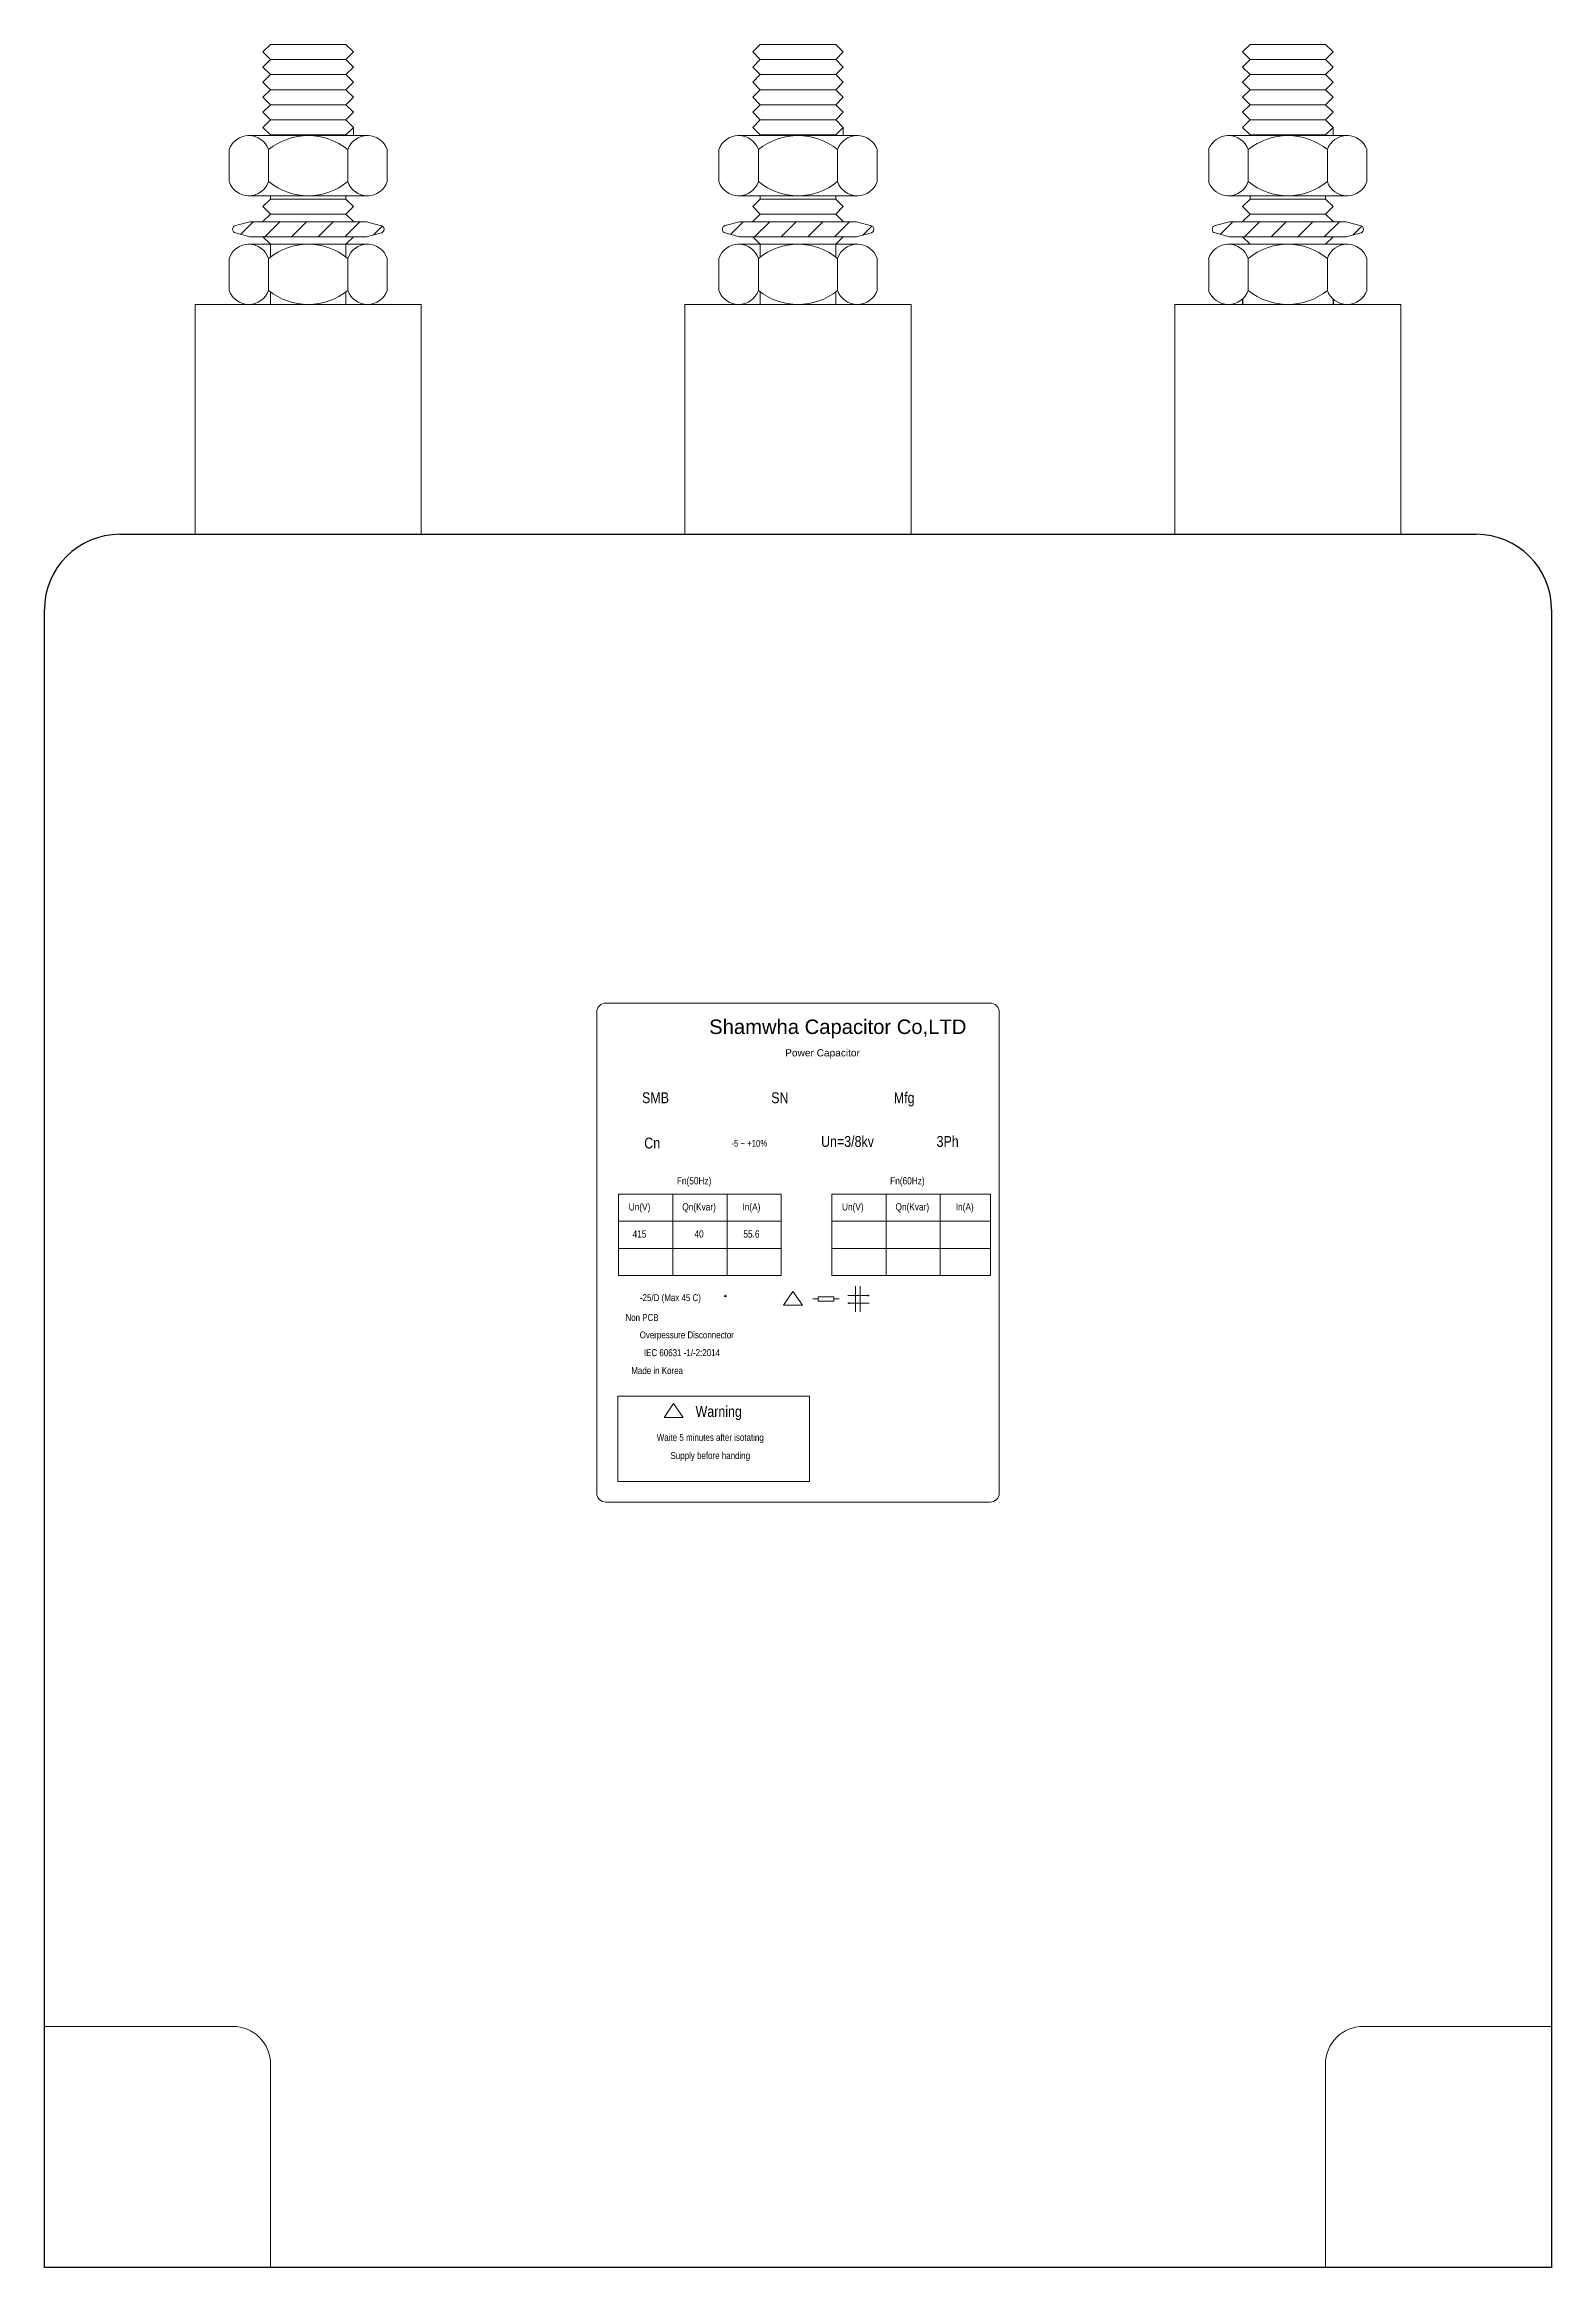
# Model space of a CAD drawing. Header units: millimetres. Extents: x 0 to 200, y 0 to 295.
import ezdxf
from ezdxf.enums import TextEntityAlignment as Align

# ---------------------------------------------------------------- set-up
doc = ezdxf.new("R2010")
doc.units = ezdxf.units.MM
doc.layers.add('00', color=7, linetype='Continuous', lineweight=0)
doc.styles.add('Helvetica-Narrow', font='txt')

# ---------------------------------------------------------------- blocks, each defined once
blk = doc.blocks.new('*U1891')
at = {"lineweight": 5}
h = blk.add_hatch(dxfattribs=at)
h.set_pattern_fill('ANSI31', color=74, scale=20, style=0)
h.set_pattern_definition([(45, (-1139.0405, -891.7405), (-1.767767, 1.767767), [])])
h.paths.add_polyline_path([(-55.44, 84.99), (-57.25, 85.49), (-59.5, 85.49), (-72.75, 85.49), (-74.7, 84.97, 0.727937), (-74.7, 84.02), (-72.75, 83.49), (-70.5, 83.49), (-57.25, 83.49), (-55.44, 83.99, 1)])
h = blk.add_hatch(dxfattribs=at)
h.set_pattern_fill('ANSI31', color=74, scale=20, style=0)
h.set_pattern_definition([(45, (-1074.0405, -891.7405), (-1.767767, 1.767767), [])])
h.paths.add_polyline_path([(9.56, 84.99), (7.75, 85.49), (5.5, 85.49), (-7.75, 85.49), (-9.7, 84.97, 0.727937), (-9.7, 84.02), (-7.75, 83.49), (-5.5, 83.49), (7.75, 83.49), (9.56, 83.99, 1)])
h = blk.add_hatch(dxfattribs=at)
h.set_pattern_fill('ANSI31', color=74, scale=20, style=0)
h.set_pattern_definition([(45, (-1009.0405, -891.7405), (-1.767767, 1.767767), [])])
h.paths.add_polyline_path([(74.56, 84.99), (72.75, 85.49), (70.5, 85.49), (57.25, 85.49), (55.3, 84.97, 0.727937), (55.3, 84.02), (57.25, 83.49), (59.5, 83.49), (72.75, 83.49), (74.56, 83.99, 1)])
at = {"color": 74, "lineweight": 5}
for p, q in [((-70, 107.02), (-71, 108.02)), ((-60, 107.02), (-70, 107.02)), ((-60, 107.02), (-59, 108.02)), ((-5, 107.02), (-6, 108.02)), ((5, 107.02), (-5, 107.02)), ((5, 107.02), (6, 108.02)), ((60, 107.02), (59, 108.02)), ((70, 107.02), (60, 107.02)), ((70, 107.02), (71, 108.02)), ((-70, 105.02), (-71, 106.02)), ((-70, 103.02), (-71, 104.02)), ((-70, 103.02), (-71, 104.02)), ((-60, 105.02), (-70, 105.02)), ((-60, 105.02), (-59, 106.02)), ((-60, 103.02), (-59, 104.02)), ((-60, 103.02), (-59, 104.02)), ((-5, 105.02), (-6, 106.02)), ((-5, 103.02), (-6, 104.02)), ((-5, 103.02), (-6, 104.02)), ((5, 105.02), (-5, 105.02)), ((5, 105.02), (6, 106.02)), ((5, 103.02), (6, 104.02)), ((5, 103.02), (6, 104.02)), ((60, 105.02), (59, 106.02)), ((60, 103.02), (59, 104.02)), ((60, 103.02), (59, 104.02)), ((70, 105.02), (60, 105.02)), ((70, 105.02), (71, 106.02)), ((70, 103.02), (71, 104.02)), ((70, 103.02), (71, 104.02)), ((-70, 101.02), (-71, 102.02)), ((-70, 101.02), (-71, 102.02)), ((-60, 103.02), (-70, 103.02)), ((-60, 103.02), (-70, 103.02)), ((-60, 101.02), (-70, 101.02)), ((-60, 101.02), (-70, 101.02)), ((-60, 101.02), (-59, 102.02)), ((-60, 101.02), (-59, 102.02)), ((-5, 101.02), (-6, 102.02)), ((-5, 101.02), (-6, 102.02)), ((5, 103.02), (-5, 103.02)), ((5, 103.02), (-5, 103.02)), ((5, 101.02), (-5, 101.02)), ((5, 101.02), (-5, 101.02)), ((5, 101.02), (6, 102.02)), ((5, 101.02), (6, 102.02)), ((60, 101.02), (59, 102.02)), ((60, 101.02), (59, 102.02)), ((70, 103.02), (60, 103.02)), ((70, 103.02), (60, 103.02)), ((70, 101.02), (60, 101.02)), ((70, 101.02), (60, 101.02)), ((70, 101.02), (71, 102.02)), ((70, 101.02), (71, 102.02)), ((-70, 99.02), (-71, 100.02)), ((-70, 97.02), (-71, 98.02)), ((-60, 99.02), (-70, 99.02)), ((-60, 99.02), (-59, 100.02)), ((-60, 97.02), (-59, 98.02)), ((-5, 99.02), (-6, 100.02)), ((-5, 97.02), (-6, 98.02)), ((5, 99.02), (-5, 99.02)), ((5, 99.02), (6, 100.02)), ((5, 97.02), (6, 98.02)), ((60, 99.02), (59, 100.02)), ((60, 97.02), (59, 98.02)), ((70, 99.02), (60, 99.02)), ((70, 99.02), (71, 100.02)), ((70, 97.02), (71, 98.02)), ((-60, 97.02), (-70, 97.02)), ((5, 97.02), (-5, 97.02)), ((70, 97.02), (60, 97.02)), ((-70, 88.51), (-70, 88.94)), ((-60, 88.51), (-70, 88.51)), ((-60, 88.51), (-60, 88.94)), ((-5, 88.51), (-5, 88.94)), ((5, 88.51), (-5, 88.51)), ((5, 88.51), (5, 88.94)), ((60, 88.51), (60, 88.94)), ((70, 88.51), (60, 88.51)), ((70, 88.51), (70, 88.94)), ((-70, 86.51), (-71, 87.51)), ((-60, 86.51), (-70, 86.51)), ((-60, 86.51), (-59, 87.51)), ((-5, 86.51), (-6, 87.51)), ((5, 86.51), (-5, 86.51)), ((5, 86.51), (6, 87.51)), ((60, 86.51), (59, 87.51)), ((70, 86.51), (60, 86.51)), ((70, 86.51), (71, 87.51)), ((-72.75, 85.49), (-74.65, 84.98)), ((-72.75, 83.49), (-74.65, 84.01)), ((-72.75, 85.49), (-70.5, 85.49)), ((-72.75, 85.49), (-57.25, 85.49)), ((-70.5, 83.49), (-72.75, 83.49)), ((-57.25, 83.49), (-72.75, 83.49)), ((-70.99, 85.49), (-71, 85.51)), ((-70.99, 85.49), (-71, 85.51)), ((-70, 82.51), (-71, 83.51)), ((-60, 82.51), (-59, 83.51)), ((-60, 82.51), (-59, 83.51)), ((-57.25, 85.49), (-59.5, 85.49)), ((-57.25, 83.49), (-59.5, 83.49)), ((-59.01, 85.49), (-59, 85.51)), ((-59.01, 85.49), (-59, 85.51)), ((-55.44, 84.99), (-57.25, 85.49)), ((-55.44, 83.99), (-57.25, 83.49)), ((-7.75, 85.49), (-9.65, 84.98)), ((-7.75, 83.49), (-9.65, 84.01)), ((-7.75, 85.49), (7.75, 85.49)), ((-7.75, 85.49), (-5.5, 85.49)), ((7.75, 83.49), (-7.75, 83.49)), ((-5.5, 83.49), (-7.75, 83.49)), ((-5.99, 85.49), (-6, 85.51)), ((-5.99, 85.49), (-6, 85.51)), ((-5, 82.51), (-6, 83.51)), ((5, 82.51), (6, 83.51)), ((5, 82.51), (6, 83.51)), ((7.75, 85.49), (5.5, 85.49)), ((7.75, 83.49), (5.5, 83.49)), ((5.99, 85.49), (6, 85.51)), ((5.99, 85.49), (6, 85.51)), ((9.56, 84.99), (7.75, 85.49)), ((9.56, 83.99), (7.75, 83.49)), ((57.25, 85.49), (55.35, 84.98)), ((57.25, 83.49), (55.35, 84.01)), ((57.25, 85.49), (59.5, 85.49)), ((57.25, 85.49), (72.75, 85.49)), ((59.5, 83.49), (57.25, 83.49)), ((72.75, 83.49), (57.25, 83.49)), ((59.01, 85.49), (59, 85.51)), ((59.01, 85.49), (59, 85.51)), ((60, 82.51), (59, 83.51)), ((70, 82.51), (71, 83.51)), ((70, 82.51), (71, 83.51)), ((72.75, 85.49), (70.5, 85.49)), ((72.75, 83.49), (70.5, 83.49)), ((70.99, 85.49), (71, 85.51)), ((70.99, 85.49), (71, 85.51)), ((74.56, 84.99), (72.75, 85.49)), ((74.56, 83.99), (72.75, 83.49)), ((-75.5, 76.39), (-75.5, 80.63)), ((-70, 82.51), (-70, 80.83)), ((-60, 82.51), (-70, 82.51)), ((-60, 82.51), (-70, 82.51)), ((-60, 82.51), (-60, 80.83)), ((-54.5, 76.39), (-54.5, 80.63)), ((-10.5, 76.39), (-10.5, 80.63)), ((-5, 82.51), (-5, 80.83)), ((5, 82.51), (-5, 82.51)), ((5, 82.51), (-5, 82.51)), ((5, 82.51), (5, 80.83)), ((10.5, 76.39), (10.5, 80.63)), ((54.5, 76.39), (54.5, 80.63)), ((70, 82.51), (60, 82.51)), ((70, 82.51), (60, 82.51)), ((75.5, 76.39), (75.5, 80.63)), ((-50, 74.51), (-80, 74.51)), ((-80, 74.51), (-80, 44.02)), ((-70, 76.19), (-70, 74.51)), ((-60, 76.19), (-60, 74.51)), ((-50, 44.02), (-50, 74.51)), ((15, 74.51), (-15, 74.51)), ((-15, 74.51), (-15, 44.02)), ((-15, 74.51), (-15, 44.02)), ((-15, 74.51), (-15, 44.02)), ((-5, 76.19), (-5, 74.51)), ((5, 76.19), (5, 74.51)), ((15, 44.02), (15, 74.51)), ((15, 44.02), (15, 74.51)), ((15, 44.02), (15, 74.51)), ((80, 74.51), (50, 74.51)), ((50, 74.51), (50, 44.02)), ((50, 74.51), (50, 44.02)), ((50, 74.51), (50, 44.02)), ((80, 44.02), (80, 74.51)), ((80, 44.02), (80, 74.51)), ((80, 44.02), (80, 74.51)), ((-50, 44.02), (-50, 72.51)), ((15, 44.02), (15, 72.51)), ((15, 44.02), (15, 72.51)), ((15, 44.02), (15, 72.51)), ((80, 44.02), (80, 72.51)), ((80, 44.02), (80, 72.51)), ((80, 44.02), (80, 72.51)), ((-65, 44.02), (-50, 44.02)), ((0, 44.02), (15, 44.02)), ((0, 44.02), (15, 44.02)), ((0, 44.02), (15, 44.02)), ((65, 44.02), (80, 44.02)), ((65, 44.02), (80, 44.02)), ((65, 44.02), (80, 44.02))]:
    blk.add_line(p, q, dxfattribs=at)
at = {"color": 74}
for p, q in [((59, 75.24), (59, 74.51)), ((71.01, 75.22), (71.01, 74.51)), ((-90, 44.02), (90, 44.02)), ((-90, 44.02), (90, 44.02)), ((-100, -185.98), (-100, 34.02)), ((100, 34.02), (100, -185.98)), ((100, -185.98), (-100, -185.98))]:
    blk.add_line(p, q, dxfattribs=at)
at = {"lineweight": 9}
for p, q in [((-16.62, -43.54), (-16.62, -54.34)), ((-9.42, -43.54), (-9.42, -54.34)), ((11.68, -43.54), (11.68, -54.34)), ((18.88, -43.54), (18.88, -54.34)), ((-23.82, -47.14), (-2.22, -47.14)), ((25.54, -47.14), (4.48, -47.14)), ((-23.82, -50.74), (-2.22, -50.74)), ((25.54, -50.74), (4.48, -50.74)), ((-23.82, -54.34), (-2.22, -54.34)), ((25.54, -54.34), (4.48, -54.34)), ((7.64, -55.77), (7.64, -59.14)), ((8.27, -55.77), (8.27, -59.14)), ((-1.93, -58.27), (0.6, -58.27)), ((2.67, -57.44), (1.95, -57.44)), ((4.74, -57.44), (5.46, -57.44)), ((6.6, -57), (9.45, -57)), ((6.6, -58.01), (6.8, -57.91)), ((9.45, -58.01), (6.6, -58.01)), ((6.6, -58.01), (6.77, -58.01)), ((6.6, -58.01), (6.8, -58.11)), ((6.6, -58.01), (6.77, -58.01)), ((9.45, -57), (9.25, -56.9)), ((9.45, -57), (9.25, -57.1)), ((9.45, -57), (9.28, -57)), ((9.45, -57), (9.28, -57))]:
    blk.add_line(p, q, dxfattribs=at)
at = {"color": 1, "lineweight": 9}
blk.add_line((-17.76, -73.16), (-15.23, -73.16), dxfattribs=at)
at = {"lineweight": 9}
blk.add_lwpolyline([(-25.5, -84.4), (25.5, -84.4, 0.414214), (26.7, -83.2), (26.7, -19.39, 0.414214), (25.5, -18.19), (-25.5, -18.19, 0.414214), (-26.7, -19.39), (-26.7, -83.2, 0.414214)], format="xyb", close=True, dxfattribs=at)
for points in [[(-23.82, -54.34), (-2.22, -54.34), (-2.22, -43.54), (-23.82, -43.54)], [(25.54, -54.34), (4.48, -54.34), (4.48, -43.54), (25.54, -43.54)], [(2.67, -57.73), (4.74, -57.73), (4.74, -57.15), (2.67, -57.15)], [(-23.93, -81.68), (1.52, -81.68), (1.52, -70.35), (-23.93, -70.35)]]:
    blk.add_lwpolyline(points, close=True, dxfattribs=at)
for points in [[(-1.93, -58.27), (-0.67, -56.44)], [(0.6, -58.27), (-0.67, -56.44)]]:
    blk.add_lwpolyline(points, dxfattribs=at)
at = {"color": 1, "lineweight": 9}
for points in [[(-17.76, -73.16), (-16.5, -71.33)], [(-15.23, -73.16), (-16.5, -71.33)]]:
    blk.add_lwpolyline(points, dxfattribs=at)
at = {"color": 8, "lineweight": 9}
for points in [[(-100, -153.98), (-75, -153.98, -0.414214), (-70, -158.98), (-70, -185.98)], [(100, -153.98), (75, -153.98, 0.414214), (70, -158.98), (70, -185.98)]]:
    blk.add_lwpolyline(points, format="xyb", dxfattribs=at)
at = {"lineweight": 9}
blk.add_circle((-9.63, -57.06), 0.105, dxfattribs=at)
at = {"color": 74, "lineweight": 5}
for centre, start, end in [((-74.54, 84.49), 102.246, 257.754), ((-55.44, 84.49), 270, 90), ((-9.54, 84.49), 102.246, 257.754), ((9.56, 84.49), 270, 90), ((55.46, 84.49), 102.246, 257.754), ((74.56, 84.49), 270, 90)]:
    blk.add_arc(centre, 0.5, start, end, dxfattribs=at)
at = {"color": 74}
for centre, start, end in [((-90, 34.02), 90, 180), ((90, 34.02), 0, 90)]:
    blk.add_arc(centre, 10, start, end, dxfattribs=at)
at = {"layer": '00', "color": 74, "lineweight": 5}
for p, q in [((-71, 108.02), (-70, 109.02)), ((-71, 106.02), (-70, 107.02)), ((-70, 109.02), (-60, 109.02)), ((-70, 107.02), (-60, 107.02)), ((-59, 108.02), (-60, 109.02)), ((-59, 106.02), (-60, 107.02)), ((-6, 108.02), (-5, 109.02)), ((-6, 106.02), (-5, 107.02)), ((-5, 109.02), (5, 109.02)), ((-5, 107.02), (5, 107.02)), ((6, 108.02), (5, 109.02)), ((6, 106.02), (5, 107.02)), ((59, 108.02), (60, 109.02)), ((59, 106.02), (60, 107.02)), ((60, 109.02), (70, 109.02)), ((60, 107.02), (70, 107.02)), ((71, 108.02), (70, 109.02)), ((71, 106.02), (70, 107.02)), ((-71, 104.02), (-70, 105.02)), ((-71, 104.02), (-70, 105.02)), ((-70, 105.02), (-60, 105.02)), ((-70, 105.02), (-60, 105.02)), ((-59, 104.02), (-60, 105.02)), ((-59, 104.02), (-60, 105.02)), ((-6, 104.02), (-5, 105.02)), ((-6, 104.02), (-5, 105.02)), ((-5, 105.02), (5, 105.02)), ((-5, 105.02), (5, 105.02)), ((6, 104.02), (5, 105.02)), ((6, 104.02), (5, 105.02)), ((59, 104.02), (60, 105.02)), ((59, 104.02), (60, 105.02)), ((60, 105.02), (70, 105.02)), ((60, 105.02), (70, 105.02)), ((71, 104.02), (70, 105.02)), ((71, 104.02), (70, 105.02)), ((-71, 102.02), (-70, 103.02)), ((-71, 102.02), (-70, 103.02)), ((-71, 100.02), (-70, 101.02)), ((-70, 103.02), (-60, 103.02)), ((-70, 103.02), (-60, 103.02)), ((-70, 101.02), (-60, 101.02)), ((-59, 102.02), (-60, 103.02)), ((-59, 102.02), (-60, 103.02)), ((-59, 100.02), (-60, 101.02)), ((-6, 102.02), (-5, 103.02)), ((-6, 102.02), (-5, 103.02)), ((-6, 100.02), (-5, 101.02)), ((-5, 103.02), (5, 103.02)), ((-5, 103.02), (5, 103.02)), ((-5, 101.02), (5, 101.02)), ((6, 102.02), (5, 103.02)), ((6, 102.02), (5, 103.02)), ((6, 100.02), (5, 101.02)), ((59, 102.02), (60, 103.02)), ((59, 102.02), (60, 103.02)), ((59, 100.02), (60, 101.02)), ((60, 103.02), (70, 103.02)), ((60, 103.02), (70, 103.02)), ((60, 101.02), (70, 101.02)), ((71, 102.02), (70, 103.02)), ((71, 102.02), (70, 103.02)), ((71, 100.02), (70, 101.02)), ((-71, 98.02), (-70, 99.02)), ((-70, 99.02), (-60, 99.02)), ((-59, 98.02), (-60, 99.02)), ((-59, 96.94), (-59, 98.02)), ((-6, 98.02), (-5, 99.02)), ((-5, 99.02), (5, 99.02)), ((6, 98.02), (5, 99.02)), ((6, 96.94), (6, 98.02)), ((59, 98.02), (60, 99.02)), ((60, 99.02), (70, 99.02)), ((71, 98.02), (70, 99.02)), ((71, 96.94), (71, 98.02)), ((-75.5, 95.07), (-75.5, 90.82)), ((-57, 96.94), (-73, 96.94)), ((-73, 96.94), (-58.99, 96.94)), ((-70.25, 90.82), (-70.25, 95.07)), ((-59.75, 90.82), (-59.75, 95.07)), ((-54.5, 95.07), (-54.5, 90.82)), ((-10.5, 95.07), (-10.5, 90.82)), ((-8, 96.94), (6.01, 96.94)), ((8, 96.94), (-8, 96.94)), ((-5.25, 90.82), (-5.25, 95.07)), ((5.25, 90.82), (5.25, 95.07)), ((10.5, 95.07), (10.5, 90.82)), ((54.5, 95.07), (54.5, 90.82)), ((57, 96.94), (71.01, 96.94)), ((73, 96.94), (57, 96.94)), ((59.75, 90.82), (59.75, 95.07)), ((70.25, 90.82), (70.25, 95.07)), ((75.5, 95.07), (75.5, 90.82)), ((-57, 88.94), (-73, 88.94)), ((-71, 87.51), (-70, 88.51)), ((-70, 88.51), (-60, 88.51)), ((-59, 87.51), (-60, 88.51)), ((8, 88.94), (-8, 88.94)), ((-6, 87.51), (-5, 88.51)), ((-5, 88.51), (5, 88.51)), ((6, 87.51), (5, 88.51)), ((73, 88.94), (57, 88.94)), ((59, 87.51), (60, 88.51)), ((60, 88.51), (70, 88.51)), ((71, 87.51), (70, 88.51)), ((-71, 85.51), (-70, 86.51)), ((-71, 85.51), (-70, 86.51)), ((-70, 86.51), (-60, 86.51)), ((-70, 86.51), (-60, 86.51)), ((-59, 85.51), (-60, 86.51)), ((-59, 85.51), (-60, 86.51)), ((-6, 85.51), (-5, 86.51)), ((-6, 85.51), (-5, 86.51)), ((-5, 86.51), (5, 86.51)), ((-5, 86.51), (5, 86.51)), ((6, 85.51), (5, 86.51)), ((6, 85.51), (5, 86.51)), ((59, 85.51), (60, 86.51)), ((59, 85.51), (60, 86.51)), ((60, 86.51), (70, 86.51)), ((60, 86.51), (70, 86.51)), ((71, 85.51), (70, 86.51)), ((71, 85.51), (70, 86.51)), ((-75.5, 76.39), (-75.5, 80.63)), ((-75.5, 80.63), (-75.5, 76.39)), ((-73, 82.51), (-58.99, 82.51)), ((-57, 82.51), (-73, 82.51)), ((-70.25, 76.39), (-70.25, 80.63)), ((-70, 82.51), (-60, 82.51)), ((-59.75, 76.39), (-59.75, 80.63)), ((-54.5, 76.39), (-54.5, 80.63)), ((-54.5, 80.63), (-54.5, 76.39)), ((-10.5, 80.63), (-10.5, 76.39)), ((-10.5, 76.39), (-10.5, 80.63)), ((8, 82.51), (-8, 82.51)), ((-8, 82.51), (6.01, 82.51)), ((-5.25, 76.39), (-5.25, 80.63)), ((-5, 82.51), (5, 82.51)), ((5.25, 76.39), (5.25, 80.63)), ((10.5, 80.63), (10.5, 76.39)), ((10.5, 76.39), (10.5, 80.63)), ((54.5, 80.63), (54.5, 76.39)), ((54.5, 76.39), (54.5, 80.63)), ((73, 82.51), (57, 82.51)), ((57, 82.51), (71.01, 82.51)), ((59.75, 76.39), (59.75, 80.63)), ((60, 82.51), (70, 82.51)), ((70.25, 76.39), (70.25, 80.63)), ((75.5, 80.63), (75.5, 76.39)), ((75.5, 76.39), (75.5, 80.63)), ((-57, 74.51), (-73, 74.51)), ((-57, 74.51), (-73, 74.51)), ((-71.01, 74.51), (-58.99, 74.51)), ((8, 74.51), (-8, 74.51)), ((8, 74.51), (-8, 74.51)), ((-6.01, 74.51), (6.01, 74.51)), ((73, 74.51), (57, 74.51)), ((73, 74.51), (57, 74.51)), ((58.99, 74.51), (71.01, 74.51))]:
    blk.add_line(p, q, dxfattribs=at)
for centre, radius, start, end in [((-72.88, 94.17), 2.77, 18.8098, 161.1902), ((-65, 88.66), 8.28, 50.6699, 129.3301), ((-57.13, 94.17), 2.77, 18.8098, 161.1902), ((-7.88, 94.17), 2.77, 18.8098, 161.1902), ((0, 88.66), 8.28, 50.6699, 129.3301), ((7.87, 94.17), 2.77, 18.8098, 161.1902), ((57.12, 94.17), 2.77, 18.8098, 161.1902), ((65, 88.66), 8.28, 50.6699, 129.3301), ((72.87, 94.17), 2.77, 18.8098, 161.1902), ((-72.88, 91.71), 2.77, 198.8098, 341.1902), ((-65, 97.23), 8.28, 230.6699, 309.3301), ((-57.13, 91.71), 2.77, 198.8098, 341.1902), ((-7.88, 91.71), 2.77, 198.8098, 341.1902), ((0, 97.23), 8.28, 230.6699, 309.3301), ((7.87, 91.71), 2.77, 198.8098, 341.1902), ((57.12, 91.71), 2.77, 198.8098, 341.1902), ((65, 97.23), 8.28, 230.6699, 309.3301), ((72.87, 91.71), 2.77, 198.8098, 341.1902), ((-72.88, 79.74), 2.77, 18.8098, 161.1902), ((-65, 74.23), 8.28, 50.6699, 129.3301), ((-57.13, 79.74), 2.77, 18.8098, 161.1902), ((-7.88, 79.74), 2.77, 18.8098, 161.1902), ((0, 74.23), 8.28, 50.6699, 129.3301), ((7.87, 79.74), 2.77, 18.8098, 161.1902), ((57.12, 79.74), 2.77, 18.8098, 161.1902), ((65, 74.23), 8.28, 50.6699, 129.3301), ((72.87, 79.74), 2.77, 18.8098, 161.1902), ((-72.88, 77.28), 2.77, 198.8098, 341.1902), ((-72.88, 77.28), 2.77, 198.8098, 341.1902), ((-65, 82.79), 8.28, 230.6699, 309.3301), ((-65, 82.79), 8.28, 230.6699, 309.3301), ((-57.13, 77.28), 2.77, 198.8098, 341.1902), ((-57.13, 77.28), 2.77, 198.8098, 341.1902), ((-7.88, 77.28), 2.77, 198.8098, 341.1902), ((-7.88, 77.28), 2.77, 198.8098, 341.1902), ((0, 82.79), 8.28, 230.6699, 309.3301), ((0, 82.79), 8.28, 230.6699, 309.3301), ((7.87, 77.28), 2.77, 198.8098, 341.1902), ((7.87, 77.28), 2.77, 198.8098, 341.1902), ((57.12, 77.28), 2.77, 198.8098, 341.1902), ((57.12, 77.28), 2.77, 198.8098, 341.1902), ((65, 82.79), 8.28, 230.6699, 309.3301), ((65, 82.79), 8.28, 230.6699, 309.3301), ((72.87, 77.28), 2.77, 198.8098, 341.1902), ((72.87, 77.28), 2.77, 198.8098, 341.1902)]:
    blk.add_arc(centre, radius, start, end, dxfattribs=at)
at = {"style": 'Helvetica-Narrow'}
for s, height, p in [('SMB', 1.44, (-18.91, -30.75)), ('SN', 1.44, (-2.41, -30.75)), ('Mfg', 1.44, (14.09, -30.75)), ('Cn', 1.44, (-19.35, -36.76)), ('Un=3/8kv', 1.44, (6.57, -36.55)), ('3Ph', 1.44, (19.86, -36.55)), ('Fn(50Hz)', 0.96, (-13.79, -41.77)), ('Fn(60Hz)', 0.96, (14.52, -41.77)), ('Un(V)', 0.96, (-21.03, -45.23)), ('Qn(Kvar)', 0.96, (-13.13, -45.23)), ('In(A)', 0.96, (-6.18, -45.23)), ('Un(V)', 0.96, (7.27, -45.23)), ('Qn(Kvar)', 0.96, (15.17, -45.23)), ('In(A)', 0.96, (22.13, -45.23)), ('-25/D (Max 45 C)', 0.9216, (-16.93, -57.28)), ('Non PCB', 0.922, (-20.7, -59.91)), ('Overpessure Disconnector', 0.9216, (-14.76, -62.22)), ('IEC 60631 -1/-2:2014', 0.9216, (-15.4, -64.58)), ('Made in Korea', 0.9216, (-18.69, -66.95)), ('Waite 5 minutes after isotating', 0.9216, (-11.64, -75.82)), ('Supply before handing', 0.9216, (-11.64, -78.23))]:
    blk.add_text(s, height=height, dxfattribs=at).set_placement(p, align=Align.MIDDLE_CENTER)
blk.add_text('-5 ~ +10%%%', height=0.9, dxfattribs=at).set_placement((-8.84, -36.8), align=Align.MIDDLE_LEFT)
at = {"color": 1, "style": 'Helvetica-Narrow'}
for s, height, p in [('415', 0.96, (-21.03, -48.83)), ('40', 0.96, (-13.13, -48.83)), ('55.6', 0.96, (-6.18, -48.83)), ('Warning', 1.44, (-10.52, -72.38))]:
    blk.add_text(s, height=height, dxfattribs=at).set_placement(p, align=Align.MIDDLE_CENTER)
at = {"color": 7, "attachment_point": 5}
for s, insert, char_height in [('{\\fArial|b0|i0|c0|p34;\\C5;Shamwha Capacitor Co,LTD}', (5.28, -21.62), 1.92), ('{\\fArial|b0|i0|c0|p34;\\C256;Power Capacitor}', (3.26, -24.93), 0.96)]:
    blk.add_mtext(s, dxfattribs=dict(at, insert=insert, char_height=char_height))

msp = doc.modelspace()

# ---------------------------------------------------------------- block references
msp.add_blockref('*U1891', (100, 185.98))

doc.saveas('drawing.dxf')
